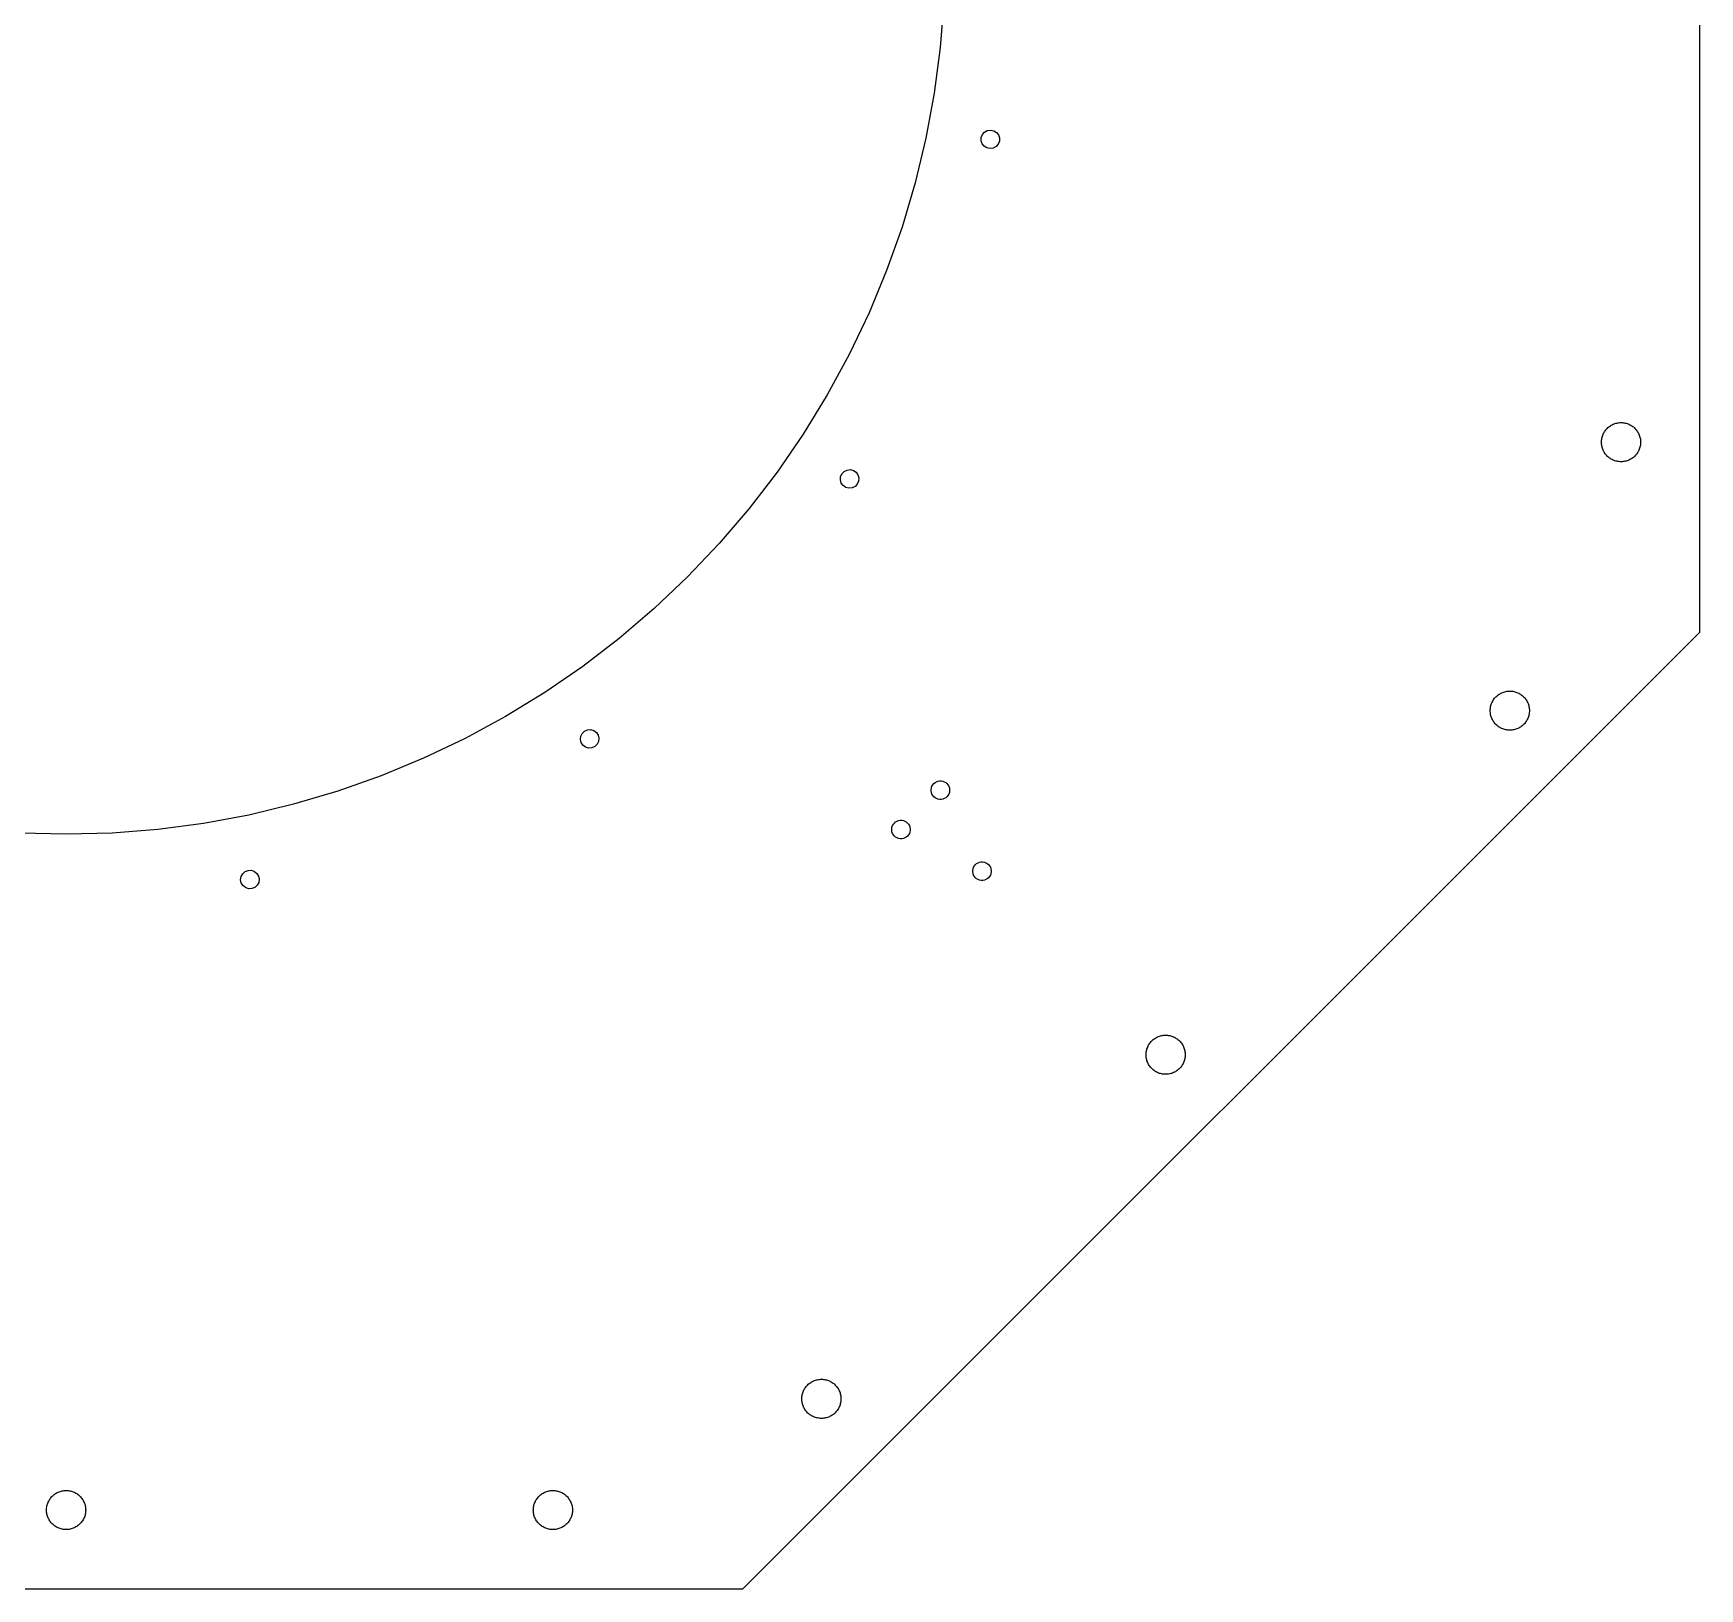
# Model space of a CAD drawing. Header units: metres. Extents: x 0 to 528, y -264 to 264.
# Drawn here: x 258.5 to 527.6, y -263.8 to -12.6 of the extents above; entities that cross this region are included whole.
import ezdxf

# ---------------------------------------------------------------- set-up
doc = ezdxf.new("R2010")
doc.units = ezdxf.units.M

msp = doc.modelspace()

# ---------------------------------------------------------------- linework, layer by layer
for p, q in [((527.585, -109.266), (527.585, 109.266)), ((405.529, -7.4281), (404.946, -14.8358)), ((404.946, -14.8358), (403.976, -22.2029)), ((403.976, -22.2029), (402.622, -29.5091)), ((402.622, -29.5091), (400.888, -36.7345)), ((411.552, -29.9143), (411.564, -29.3935)), ((411.564, -29.3935), (411.753, -28.908)), ((411.753, -28.908), (412.096, -28.5163)), ((412.096, -28.5163), (412.553, -28.2657)), ((412.553, -28.2657), (413.068, -28.1865)), ((413.068, -28.1865), (413.579, -28.2881)), ((413.579, -28.2881), (414.024, -28.5584)), ((414.024, -28.5584), (414.35, -28.9646)), ((414.35, -28.9646), (414.518, -29.4579)), ((414.518, -29.4579), (414.506, -29.9788)), ((411.72, -30.4076), (411.552, -29.9143)), ((412.046, -30.8139), (411.72, -30.4076)), ((412.491, -31.0842), (412.046, -30.8139)), ((413.002, -31.1858), (412.491, -31.0842)), ((413.517, -31.1065), (413.002, -31.1858)), ((413.974, -30.856), (413.517, -31.1065)), ((414.317, -30.4643), (413.974, -30.856)), ((414.506, -29.9788), (414.317, -30.4643)), ((400.888, -36.7345), (398.777, -43.8591)), ((398.777, -43.8591), (396.297, -50.8636)), ((396.297, -50.8636), (393.453, -57.7286)), ((393.453, -57.7286), (390.254, -64.4354)), ((390.254, -64.4354), (386.709, -70.9656)), ((386.709, -70.9656), (382.826, -77.3012)), ((382.826, -77.3012), (378.617, -83.425)), ((511.764, -78.1116), (511.794, -77.949)), ((511.794, -77.949), (511.833, -77.7881)), ((511.833, -77.7881), (511.88, -77.6295)), ((511.88, -77.6295), (511.935, -77.4735)), ((511.935, -77.4735), (511.999, -77.3207)), ((511.999, -77.3207), (512.07, -77.1714)), ((512.07, -77.1714), (512.149, -77.026)), ((512.149, -77.026), (512.235, -76.8849)), ((512.235, -76.8849), (512.329, -76.7486)), ((512.329, -76.7486), (512.43, -76.6173)), ((512.43, -76.6173), (512.537, -76.4915)), ((512.537, -76.4915), (512.651, -76.3715)), ((512.651, -76.3715), (512.771, -76.2576)), ((512.771, -76.2576), (512.897, -76.1502)), ((512.897, -76.1502), (513.028, -76.0495)), ((513.028, -76.0495), (513.164, -75.9558)), ((513.164, -75.9558), (513.305, -75.8693)), ((513.305, -75.8693), (513.451, -75.7904)), ((513.451, -75.7904), (513.6, -75.7192)), ((513.6, -75.7192), (513.753, -75.6559)), ((513.753, -75.6559), (513.909, -75.6006)), ((513.909, -75.6006), (514.067, -75.5536)), ((514.067, -75.5536), (514.228, -75.515)), ((514.228, -75.515), (514.391, -75.4849)), ((514.391, -75.4849), (514.555, -75.4633)), ((514.555, -75.4633), (514.72, -75.4503)), ((514.72, -75.4503), (514.885, -75.446)), ((514.885, -75.446), (515.051, -75.4503)), ((515.051, -75.4503), (515.216, -75.4633)), ((515.216, -75.4633), (515.38, -75.4849)), ((515.38, -75.4849), (515.542, -75.515)), ((515.542, -75.515), (515.703, -75.5536)), ((515.703, -75.5536), (515.862, -75.6006)), ((515.862, -75.6006), (516.018, -75.6559)), ((516.018, -75.6559), (516.171, -75.7192)), ((516.171, -75.7192), (516.32, -75.7904)), ((516.32, -75.7904), (516.465, -75.8693)), ((516.465, -75.8693), (516.606, -75.9558)), ((516.606, -75.9558), (516.743, -76.0495)), ((516.743, -76.0495), (516.874, -76.1502)), ((516.874, -76.1502), (517, -76.2576)), ((517, -76.2576), (517.12, -76.3715)), ((517.12, -76.3715), (517.234, -76.4915)), ((517.234, -76.4915), (517.341, -76.6173)), ((517.341, -76.6173), (517.442, -76.7486)), ((517.442, -76.7486), (517.536, -76.8849)), ((517.536, -76.8849), (517.622, -77.026)), ((517.622, -77.026), (517.701, -77.1714)), ((517.701, -77.1714), (517.772, -77.3207)), ((517.772, -77.3207), (517.835, -77.4735)), ((517.835, -77.4735), (517.891, -77.6295)), ((517.891, -77.6295), (517.938, -77.7881)), ((517.938, -77.7881), (517.976, -77.949)), ((517.976, -77.949), (518.006, -78.1116)), ((511.725, -78.606), (511.73, -78.4406)), ((511.73, -78.7714), (511.725, -78.606)), ((511.73, -78.4406), (511.743, -78.2757)), ((511.743, -78.9363), (511.73, -78.7714)), ((511.743, -78.2757), (511.764, -78.1116)), ((511.764, -79.1003), (511.743, -78.9363)), ((511.794, -79.263), (511.764, -79.1003)), ((511.833, -79.4238), (511.794, -79.263)), ((511.88, -79.5825), (511.833, -79.4238)), ((511.935, -79.7384), (511.88, -79.5825)), ((511.999, -79.8913), (511.935, -79.7384)), ((512.07, -80.0406), (511.999, -79.8913)), ((512.149, -80.186), (512.07, -80.0406)), ((512.235, -80.327), (512.149, -80.186)), ((512.329, -80.4634), (512.235, -80.327)), ((512.43, -80.5946), (512.329, -80.4634)), ((512.537, -80.7204), (512.43, -80.5946)), ((512.651, -80.8404), (512.537, -80.7204)), ((517.234, -80.7204), (517.12, -80.8404)), ((517.341, -80.5946), (517.234, -80.7204)), ((517.442, -80.4634), (517.341, -80.5946)), ((517.536, -80.327), (517.442, -80.4634)), ((517.622, -80.186), (517.536, -80.327)), ((517.701, -80.0406), (517.622, -80.186)), ((517.772, -79.8913), (517.701, -80.0406)), ((517.835, -79.7384), (517.772, -79.8913)), ((517.891, -79.5825), (517.835, -79.7384)), ((517.938, -79.4238), (517.891, -79.5825)), ((517.976, -79.263), (517.938, -79.4238)), ((518.006, -79.1003), (517.976, -79.263)), ((518.006, -78.1116), (518.028, -78.2757)), ((518.028, -78.9363), (518.006, -79.1003)), ((518.028, -78.2757), (518.041, -78.4406)), ((518.041, -78.7714), (518.028, -78.9363)), ((518.041, -78.4406), (518.045, -78.606)), ((518.045, -78.606), (518.041, -78.7714)), ((389.067, -83.7056), (389.427, -83.3293)), ((389.427, -83.3293), (389.894, -83.0989)), ((389.894, -83.0989), (390.412, -83.0422)), ((390.412, -83.0422), (390.918, -83.166)), ((390.918, -83.166), (391.351, -83.4554)), ((512.771, -80.9543), (512.651, -80.8404)), ((512.897, -81.0618), (512.771, -80.9543)), ((513.028, -81.1625), (512.897, -81.0618)), ((513.164, -81.2562), (513.028, -81.1625)), ((513.305, -81.3426), (513.164, -81.2562)), ((513.451, -81.4216), (513.305, -81.3426)), ((513.6, -81.4928), (513.451, -81.4216)), ((513.753, -81.5561), (513.6, -81.4928)), ((513.909, -81.6113), (513.753, -81.5561)), ((514.067, -81.6583), (513.909, -81.6113)), ((514.228, -81.6969), (514.067, -81.6583)), ((514.391, -81.7271), (514.228, -81.6969)), ((514.555, -81.7487), (514.391, -81.7271)), ((514.72, -81.7617), (514.555, -81.7487)), ((514.885, -81.766), (514.72, -81.7617)), ((515.051, -81.7617), (514.885, -81.766)), ((515.216, -81.7487), (515.051, -81.7617)), ((515.38, -81.7271), (515.216, -81.7487)), ((515.542, -81.6969), (515.38, -81.7271)), ((515.703, -81.6583), (515.542, -81.6969)), ((515.862, -81.6113), (515.703, -81.6583)), ((516.018, -81.5561), (515.862, -81.6113)), ((516.171, -81.4928), (516.018, -81.5561)), ((516.32, -81.4216), (516.171, -81.4928)), ((516.465, -81.3426), (516.32, -81.4216)), ((516.606, -81.2562), (516.465, -81.3426)), ((516.743, -81.1625), (516.606, -81.2562)), ((516.874, -81.0618), (516.743, -81.1625)), ((517, -80.9543), (516.874, -81.0618)), ((517.12, -80.8404), (517, -80.9543)), ((378.617, -83.425), (374.094, -89.3202)), ((388.823, -84.7023), (388.857, -84.1824)), ((388.969, -85.2024), (388.823, -84.7023)), ((388.857, -84.1824), (389.067, -83.7056)), ((389.277, -85.6225), (388.969, -85.2024)), ((389.71, -85.9119), (389.277, -85.6225)), ((390.216, -86.0358), (389.71, -85.9119)), ((390.734, -85.979), (390.216, -86.0358)), ((391.201, -85.7486), (390.734, -85.979)), ((391.561, -85.3723), (391.201, -85.7486)), ((391.351, -83.4554), (391.659, -83.8755)), ((391.771, -84.8955), (391.561, -85.3723)), ((391.659, -83.8755), (391.805, -84.3757)), ((391.805, -84.3757), (391.771, -84.8955)), ((374.094, -89.3202), (369.268, -94.9705)), ((369.268, -94.9705), (364.153, -100.36)), ((364.153, -100.36), (358.763, -105.475)), ((358.763, -105.475), (353.113, -110.301)), ((353.113, -110.301), (347.218, -114.825)), ((373.059, -263.793), (527.585, -109.266)), ((347.218, -114.825), (341.094, -119.033)), ((341.094, -119.033), (334.758, -122.916)), ((493.872, -121.149), (493.919, -120.99)), ((493.919, -120.99), (493.975, -120.834)), ((493.975, -120.834), (494.038, -120.681)), ((494.038, -120.681), (494.109, -120.532)), ((494.109, -120.532), (494.188, -120.386)), ((494.188, -120.386), (494.275, -120.245)), ((494.275, -120.245), (494.368, -120.109)), ((494.368, -120.109), (494.469, -119.978)), ((494.469, -119.978), (494.576, -119.852)), ((494.576, -119.852), (494.69, -119.732)), ((494.69, -119.732), (494.81, -119.618)), ((494.81, -119.618), (494.936, -119.511)), ((494.936, -119.511), (495.067, -119.41)), ((495.067, -119.41), (495.204, -119.316)), ((495.204, -119.316), (495.345, -119.23)), ((495.345, -119.23), (495.49, -119.151)), ((495.49, -119.151), (495.64, -119.08)), ((495.64, -119.08), (495.792, -119.016)), ((495.792, -119.016), (495.948, -118.961)), ((495.948, -118.961), (496.107, -118.914)), ((496.107, -118.914), (496.268, -118.876)), ((496.268, -118.876), (496.43, -118.845)), ((496.43, -118.845), (496.595, -118.824)), ((496.595, -118.824), (496.759, -118.811)), ((496.759, -118.811), (496.925, -118.806)), ((496.925, -118.806), (497.09, -118.811)), ((497.09, -118.811), (497.255, -118.824)), ((497.255, -118.824), (497.419, -118.845)), ((497.419, -118.845), (497.582, -118.876)), ((497.582, -118.876), (497.743, -118.914)), ((497.743, -118.914), (497.901, -118.961)), ((497.901, -118.961), (498.057, -119.016)), ((498.057, -119.016), (498.21, -119.08)), ((498.21, -119.08), (498.359, -119.151)), ((498.359, -119.151), (498.505, -119.23)), ((498.505, -119.23), (498.646, -119.316)), ((498.646, -119.316), (498.782, -119.41)), ((498.782, -119.41), (498.913, -119.511)), ((498.913, -119.511), (499.039, -119.618)), ((499.039, -119.618), (499.159, -119.732)), ((499.159, -119.732), (499.273, -119.852)), ((499.273, -119.852), (499.381, -119.978)), ((499.381, -119.978), (499.481, -120.109)), ((499.481, -120.109), (499.575, -120.245)), ((499.575, -120.245), (499.661, -120.386)), ((499.661, -120.386), (499.74, -120.532)), ((499.74, -120.532), (499.812, -120.681)), ((499.812, -120.681), (499.875, -120.834)), ((499.875, -120.834), (499.93, -120.99)), ((499.93, -120.99), (499.977, -121.149)), ((334.758, -122.916), (328.228, -126.462)), ((493.765, -121.966), (493.769, -121.801)), ((493.769, -122.132), (493.765, -121.966)), ((493.769, -121.801), (493.782, -121.636)), ((493.782, -122.297), (493.769, -122.132)), ((493.782, -121.636), (493.804, -121.472)), ((493.804, -122.461), (493.782, -122.297)), ((493.804, -121.472), (493.834, -121.309)), ((493.834, -122.623), (493.804, -122.461)), ((493.834, -121.309), (493.872, -121.149)), ((493.872, -122.784), (493.834, -122.623)), ((493.919, -122.943), (493.872, -122.784)), ((493.975, -123.099), (493.919, -122.943)), ((494.038, -123.252), (493.975, -123.099)), ((494.109, -123.401), (494.038, -123.252)), ((494.188, -123.546), (494.109, -123.401)), ((494.275, -123.688), (494.188, -123.546)), ((494.368, -123.824), (494.275, -123.688)), ((499.575, -123.688), (499.481, -123.824)), ((499.661, -123.546), (499.575, -123.688)), ((499.74, -123.401), (499.661, -123.546)), ((499.812, -123.252), (499.74, -123.401)), ((499.875, -123.099), (499.812, -123.252)), ((499.93, -122.943), (499.875, -123.099)), ((499.977, -122.784), (499.93, -122.943)), ((499.977, -121.149), (500.016, -121.309)), ((500.016, -122.623), (499.977, -122.784)), ((500.016, -121.309), (500.046, -121.472)), ((500.046, -122.461), (500.016, -122.623)), ((500.046, -121.472), (500.068, -121.636)), ((500.068, -122.297), (500.046, -122.461)), ((500.068, -121.636), (500.08, -121.801)), ((500.08, -122.132), (500.068, -122.297)), ((500.08, -121.801), (500.085, -121.966)), ((500.085, -121.966), (500.08, -122.132)), ((328.228, -126.462), (321.521, -129.661)), ((346.835, -126.62), (346.892, -126.102)), ((346.892, -126.102), (347.122, -125.635)), ((347.122, -125.635), (347.498, -125.274)), ((347.498, -125.274), (347.975, -125.064)), ((347.975, -125.064), (348.495, -125.03)), ((348.495, -125.03), (348.995, -125.176)), ((348.995, -125.176), (349.415, -125.484)), ((349.415, -125.484), (349.705, -125.917)), ((349.705, -125.917), (349.828, -126.423)), ((349.828, -126.423), (349.772, -126.941)), ((494.469, -123.955), (494.368, -123.824)), ((494.576, -124.081), (494.469, -123.955)), ((494.69, -124.201), (494.576, -124.081)), ((494.81, -124.315), (494.69, -124.201)), ((494.936, -124.422), (494.81, -124.315)), ((495.067, -124.523), (494.936, -124.422)), ((495.204, -124.617), (495.067, -124.523)), ((495.345, -124.703), (495.204, -124.617)), ((495.49, -124.782), (495.345, -124.703)), ((495.64, -124.853), (495.49, -124.782)), ((495.792, -124.917), (495.64, -124.853)), ((495.948, -124.972), (495.792, -124.917)), ((496.107, -125.019), (495.948, -124.972)), ((496.268, -125.057), (496.107, -125.019)), ((496.43, -125.088), (496.268, -125.057)), ((496.595, -125.109), (496.43, -125.088)), ((496.759, -125.122), (496.595, -125.109)), ((496.925, -125.126), (496.759, -125.122)), ((497.09, -125.122), (496.925, -125.126)), ((497.255, -125.109), (497.09, -125.122)), ((497.419, -125.088), (497.255, -125.109)), ((497.582, -125.057), (497.419, -125.088)), ((497.743, -125.019), (497.582, -125.057)), ((497.901, -124.972), (497.743, -125.019)), ((498.057, -124.917), (497.901, -124.972)), ((498.21, -124.853), (498.057, -124.917)), ((498.359, -124.782), (498.21, -124.853)), ((498.505, -124.703), (498.359, -124.782)), ((498.646, -124.617), (498.505, -124.703)), ((498.782, -124.523), (498.646, -124.617)), ((498.913, -124.422), (498.782, -124.523)), ((499.039, -124.315), (498.913, -124.422)), ((499.159, -124.201), (499.039, -124.315)), ((499.273, -124.081), (499.159, -124.201)), ((499.381, -123.955), (499.273, -124.081)), ((499.481, -123.824), (499.381, -123.955)), ((346.959, -127.126), (346.835, -126.62)), ((347.248, -127.559), (346.959, -127.126)), ((347.668, -127.867), (347.248, -127.559)), ((348.168, -128.013), (347.668, -127.867)), ((348.688, -127.979), (348.168, -128.013)), ((349.165, -127.769), (348.688, -127.979)), ((349.541, -127.408), (349.165, -127.769)), ((349.772, -126.941), (349.541, -127.408)), ((321.521, -129.661), (314.656, -132.504)), ((314.656, -132.504), (307.652, -134.985)), ((403.477, -134.684), (403.522, -134.426)), ((403.522, -134.426), (403.611, -134.18)), ((403.611, -134.18), (403.742, -133.954)), ((403.742, -133.954), (403.91, -133.754)), ((403.91, -133.754), (404.111, -133.586)), ((404.111, -133.586), (404.337, -133.455)), ((404.337, -133.455), (404.583, -133.365)), ((404.583, -133.365), (404.84, -133.32)), ((404.84, -133.32), (405.102, -133.32)), ((405.102, -133.32), (405.359, -133.365)), ((405.359, -133.365), (405.605, -133.455)), ((405.605, -133.455), (405.831, -133.586)), ((405.831, -133.586), (406.032, -133.754)), ((406.032, -133.754), (406.2, -133.954)), ((406.2, -133.954), (406.33, -134.18)), ((406.33, -134.18), (406.42, -134.426)), ((406.42, -134.426), (406.465, -134.684)), ((300.527, -137.095), (293.302, -138.83)), ((307.652, -134.985), (300.527, -137.095)), ((403.477, -134.945), (403.477, -134.684)), ((403.522, -135.202), (403.477, -134.945)), ((403.611, -135.448), (403.522, -135.202)), ((403.742, -135.675), (403.611, -135.448)), ((403.91, -135.875), (403.742, -135.675)), ((404.111, -136.043), (403.91, -135.875)), ((404.337, -136.174), (404.111, -136.043)), ((404.583, -136.263), (404.337, -136.174)), ((404.84, -136.309), (404.583, -136.263)), ((405.102, -136.309), (404.84, -136.309)), ((405.359, -136.263), (405.102, -136.309)), ((405.605, -136.174), (405.359, -136.263)), ((405.831, -136.043), (405.605, -136.174)), ((406.032, -135.875), (405.831, -136.043)), ((406.2, -135.675), (406.032, -135.875)), ((406.33, -135.448), (406.2, -135.675)), ((406.42, -135.202), (406.33, -135.448)), ((406.465, -134.945), (406.42, -135.202)), ((406.465, -134.684), (406.465, -134.945)), ((293.302, -138.83), (285.996, -140.184)), ((397.747, -139.949), (397.973, -139.819)), ((397.973, -139.819), (398.219, -139.729)), ((398.219, -139.729), (398.476, -139.684)), ((398.476, -139.684), (398.738, -139.684)), ((398.738, -139.684), (398.995, -139.729)), ((398.995, -139.729), (399.241, -139.819)), ((399.241, -139.819), (399.467, -139.949)), ((263.793, -141.931), (256.365, -141.737)), ((271.221, -141.737), (263.793, -141.931)), ((278.629, -141.154), (271.221, -141.737)), ((285.996, -140.184), (278.629, -141.154)), ((397.113, -141.047), (397.158, -140.79)), ((397.113, -141.309), (397.113, -141.047)), ((397.158, -141.566), (397.113, -141.309)), ((397.158, -140.79), (397.247, -140.544)), ((397.247, -141.812), (397.158, -141.566)), ((397.247, -140.544), (397.378, -140.318)), ((397.378, -142.039), (397.247, -141.812)), ((397.378, -140.318), (397.546, -140.118)), ((397.546, -142.239), (397.378, -142.039)), ((397.546, -140.118), (397.747, -139.949)), ((397.747, -142.407), (397.546, -142.239)), ((397.973, -142.538), (397.747, -142.407)), ((398.219, -142.627), (397.973, -142.538)), ((399.241, -142.538), (398.995, -142.627)), ((399.467, -142.407), (399.241, -142.538)), ((399.467, -139.949), (399.668, -140.118)), ((399.668, -142.239), (399.467, -142.407)), ((399.668, -140.118), (399.836, -140.318)), ((399.836, -142.039), (399.668, -142.239)), ((399.836, -140.318), (399.966, -140.544)), ((399.966, -141.812), (399.836, -142.039)), ((399.966, -140.544), (400.056, -140.79)), ((400.056, -141.566), (399.966, -141.812)), ((400.056, -140.79), (400.101, -141.047)), ((400.101, -141.309), (400.056, -141.566)), ((400.101, -141.047), (400.101, -141.309)), ((398.476, -142.673), (398.219, -142.627)), ((398.738, -142.673), (398.476, -142.673)), ((398.995, -142.627), (398.738, -142.673)), ((292.309, -148.303), (292.701, -147.96)), ((292.701, -147.96), (293.186, -147.771)), ((293.186, -147.771), (293.707, -147.76)), ((293.707, -147.76), (294.2, -147.927)), ((294.2, -147.927), (294.607, -148.253)), ((410.194, -147.765), (410.24, -147.507)), ((410.194, -148.026), (410.194, -147.765)), ((410.24, -147.507), (410.329, -147.262)), ((410.329, -147.262), (410.46, -147.035)), ((410.46, -147.035), (410.628, -146.835)), ((410.628, -146.835), (410.828, -146.667)), ((410.828, -146.667), (411.054, -146.536)), ((411.054, -146.536), (411.3, -146.447)), ((411.3, -146.447), (411.558, -146.401)), ((411.558, -146.401), (411.819, -146.401)), ((411.819, -146.401), (412.077, -146.447)), ((412.077, -146.447), (412.322, -146.536)), ((412.322, -146.536), (412.549, -146.667)), ((412.549, -146.667), (412.749, -146.835)), ((412.749, -146.835), (412.917, -147.035)), ((412.917, -147.035), (413.048, -147.262)), ((413.048, -147.262), (413.137, -147.507)), ((413.137, -147.507), (413.183, -147.765)), ((413.183, -147.765), (413.183, -148.026)), ((291.979, -149.275), (292.058, -148.76)), ((292.081, -149.786), (291.979, -149.275)), ((292.058, -148.76), (292.309, -148.303)), ((292.351, -150.231), (292.081, -149.786)), ((292.757, -150.557), (292.351, -150.231)), ((293.251, -150.725), (292.757, -150.557)), ((294.257, -150.525), (293.771, -150.713)), ((294.649, -150.181), (294.257, -150.525)), ((294.607, -148.253), (294.877, -148.699)), ((294.899, -149.724), (294.649, -150.181)), ((294.877, -148.699), (294.978, -149.21)), ((294.978, -149.21), (294.899, -149.724)), ((410.24, -148.284), (410.194, -148.026)), ((410.329, -148.53), (410.24, -148.284)), ((410.46, -148.756), (410.329, -148.53)), ((410.628, -148.956), (410.46, -148.756)), ((410.828, -149.124), (410.628, -148.956)), ((411.054, -149.255), (410.828, -149.124)), ((411.3, -149.345), (411.054, -149.255)), ((411.558, -149.39), (411.3, -149.345)), ((411.819, -149.39), (411.558, -149.39)), ((412.077, -149.345), (411.819, -149.39)), ((412.322, -149.255), (412.077, -149.345)), ((412.549, -149.124), (412.322, -149.255)), ((412.749, -148.956), (412.549, -149.124)), ((412.917, -148.756), (412.749, -148.956)), ((413.048, -148.53), (412.917, -148.756)), ((413.137, -148.284), (413.048, -148.53)), ((413.183, -148.026), (413.137, -148.284)), ((293.771, -150.713), (293.251, -150.725)), ((439.485, -174.993), (439.621, -174.899)), ((439.621, -174.899), (439.762, -174.813)), ((439.762, -174.813), (439.907, -174.734)), ((439.907, -174.734), (440.057, -174.663)), ((440.057, -174.663), (440.21, -174.599)), ((440.21, -174.599), (440.365, -174.544)), ((440.365, -174.544), (440.524, -174.497)), ((440.524, -174.497), (440.685, -174.458)), ((440.685, -174.458), (440.848, -174.428)), ((440.848, -174.428), (441.012, -174.407)), ((441.012, -174.407), (441.177, -174.394)), ((441.177, -174.394), (441.342, -174.389)), ((441.342, -174.389), (441.507, -174.394)), ((441.507, -174.394), (441.672, -174.407)), ((441.672, -174.407), (441.836, -174.428)), ((441.836, -174.428), (441.999, -174.458)), ((441.999, -174.458), (442.16, -174.497)), ((442.16, -174.497), (442.318, -174.544)), ((442.318, -174.544), (442.474, -174.599)), ((442.474, -174.599), (442.627, -174.663)), ((442.627, -174.663), (442.777, -174.734)), ((442.777, -174.734), (442.922, -174.813)), ((442.922, -174.813), (443.063, -174.899)), ((443.063, -174.899), (443.199, -174.993)), ((438.182, -177.549), (438.186, -177.384)), ((438.186, -177.715), (438.182, -177.549)), ((438.186, -177.384), (438.199, -177.219)), ((438.199, -177.219), (438.221, -177.055)), ((438.221, -177.055), (438.251, -176.892)), ((438.251, -176.892), (438.29, -176.731)), ((438.29, -176.731), (438.337, -176.573)), ((438.337, -176.573), (438.392, -176.417)), ((438.392, -176.417), (438.455, -176.264)), ((438.455, -176.264), (438.526, -176.115)), ((438.526, -176.115), (438.605, -175.969)), ((438.605, -175.969), (438.692, -175.828)), ((438.692, -175.828), (438.785, -175.692)), ((438.785, -175.692), (438.886, -175.561)), ((438.886, -175.561), (438.994, -175.435)), ((438.994, -175.435), (439.108, -175.315)), ((439.108, -175.315), (439.228, -175.201)), ((439.228, -175.201), (439.353, -175.094)), ((439.353, -175.094), (439.485, -174.993)), ((443.199, -174.993), (443.331, -175.094)), ((443.331, -175.094), (443.456, -175.201)), ((443.456, -175.201), (443.576, -175.315)), ((443.576, -175.315), (443.69, -175.435)), ((443.69, -175.435), (443.798, -175.561)), ((443.798, -175.561), (443.898, -175.692)), ((443.898, -175.692), (443.992, -175.828)), ((443.992, -175.828), (444.079, -175.969)), ((444.079, -175.969), (444.158, -176.115)), ((444.158, -176.115), (444.229, -176.264)), ((444.229, -176.264), (444.292, -176.417)), ((444.292, -176.417), (444.347, -176.573)), ((444.347, -176.573), (444.394, -176.731)), ((444.394, -176.731), (444.433, -176.892)), ((444.433, -176.892), (444.463, -177.055)), ((444.463, -177.055), (444.485, -177.219)), ((444.485, -177.219), (444.498, -177.384)), ((444.498, -177.384), (444.502, -177.549)), ((444.502, -177.549), (444.498, -177.715)), ((438.199, -177.88), (438.186, -177.715)), ((438.221, -178.044), (438.199, -177.88)), ((438.251, -178.206), (438.221, -178.044)), ((438.29, -178.367), (438.251, -178.206)), ((438.337, -178.526), (438.29, -178.367)), ((438.392, -178.682), (438.337, -178.526)), ((438.455, -178.835), (438.392, -178.682)), ((438.526, -178.984), (438.455, -178.835)), ((438.605, -179.129), (438.526, -178.984)), ((438.692, -179.27), (438.605, -179.129)), ((438.785, -179.407), (438.692, -179.27)), ((438.886, -179.538), (438.785, -179.407)), ((438.994, -179.664), (438.886, -179.538)), ((439.108, -179.784), (438.994, -179.664)), ((439.228, -179.898), (439.108, -179.784)), ((439.353, -180.005), (439.228, -179.898)), ((439.485, -180.106), (439.353, -180.005)), ((439.621, -180.2), (439.485, -180.106)), ((439.762, -180.286), (439.621, -180.2)), ((439.907, -180.365), (439.762, -180.286)), ((442.922, -180.286), (442.777, -180.365)), ((443.063, -180.2), (442.922, -180.286)), ((443.199, -180.106), (443.063, -180.2)), ((443.331, -180.005), (443.199, -180.106)), ((443.456, -179.898), (443.331, -180.005)), ((443.576, -179.784), (443.456, -179.898)), ((443.69, -179.664), (443.576, -179.784)), ((443.798, -179.538), (443.69, -179.664)), ((443.898, -179.407), (443.798, -179.538)), ((443.992, -179.27), (443.898, -179.407)), ((444.079, -179.129), (443.992, -179.27)), ((444.158, -178.984), (444.079, -179.129)), ((444.229, -178.835), (444.158, -178.984)), ((444.292, -178.682), (444.229, -178.835)), ((444.347, -178.526), (444.292, -178.682)), ((444.394, -178.367), (444.347, -178.526)), ((444.433, -178.206), (444.394, -178.367)), ((444.463, -178.044), (444.433, -178.206)), ((444.485, -177.88), (444.463, -178.044)), ((444.498, -177.715), (444.485, -177.88)), ((440.057, -180.436), (439.907, -180.365)), ((440.21, -180.499), (440.057, -180.436)), ((440.365, -180.555), (440.21, -180.499)), ((440.524, -180.602), (440.365, -180.555)), ((440.685, -180.64), (440.524, -180.602)), ((440.848, -180.67), (440.685, -180.64)), ((441.012, -180.692), (440.848, -180.67)), ((441.177, -180.705), (441.012, -180.692)), ((441.342, -180.709), (441.177, -180.705)), ((441.507, -180.705), (441.342, -180.709)), ((441.672, -180.692), (441.507, -180.705)), ((441.836, -180.67), (441.672, -180.692)), ((441.999, -180.64), (441.836, -180.67)), ((442.16, -180.602), (441.999, -180.64)), ((442.318, -180.555), (442.16, -180.602)), ((442.474, -180.499), (442.318, -180.555)), ((442.627, -180.436), (442.474, -180.499)), ((442.777, -180.365), (442.627, -180.436)), ((383.023, -231.552), (383.109, -231.411)), ((383.109, -231.411), (383.203, -231.275)), ((383.203, -231.275), (383.303, -231.143)), ((383.303, -231.143), (383.411, -231.018)), ((383.411, -231.018), (383.525, -230.898)), ((383.525, -230.898), (383.645, -230.784)), ((383.645, -230.784), (383.771, -230.676)), ((383.771, -230.676), (383.902, -230.576)), ((383.902, -230.576), (384.038, -230.482)), ((384.038, -230.482), (384.179, -230.396)), ((384.179, -230.396), (384.325, -230.317)), ((384.325, -230.317), (384.474, -230.245)), ((384.474, -230.245), (384.627, -230.182)), ((384.627, -230.182), (384.783, -230.127)), ((384.783, -230.127), (384.941, -230.08)), ((384.941, -230.08), (385.102, -230.041)), ((385.102, -230.041), (385.265, -230.011)), ((385.265, -230.011), (385.429, -229.989)), ((385.429, -229.989), (385.594, -229.976)), ((385.594, -229.976), (385.759, -229.972)), ((385.759, -229.972), (385.925, -229.976)), ((385.925, -229.976), (386.089, -229.989)), ((386.089, -229.989), (386.253, -230.011)), ((386.253, -230.011), (386.416, -230.041)), ((386.416, -230.041), (386.577, -230.08)), ((386.577, -230.08), (386.736, -230.127)), ((386.736, -230.127), (386.892, -230.182)), ((386.892, -230.182), (387.044, -230.245)), ((387.044, -230.245), (387.194, -230.317)), ((387.194, -230.317), (387.339, -230.396)), ((387.339, -230.396), (387.48, -230.482)), ((387.48, -230.482), (387.617, -230.576)), ((387.617, -230.576), (387.748, -230.676)), ((387.748, -230.676), (387.874, -230.784)), ((387.874, -230.784), (387.994, -230.898)), ((387.994, -230.898), (388.107, -231.018)), ((388.107, -231.018), (388.215, -231.143)), ((388.215, -231.143), (388.316, -231.275)), ((388.316, -231.275), (388.409, -231.411)), ((388.409, -231.411), (388.496, -231.552)), ((382.599, -233.132), (382.603, -232.967)), ((382.603, -233.298), (382.599, -233.132)), ((382.603, -232.967), (382.616, -232.802)), ((382.616, -233.462), (382.603, -233.298)), ((382.616, -232.802), (382.638, -232.638)), ((382.638, -233.626), (382.616, -233.462)), ((382.638, -232.638), (382.668, -232.475)), ((382.668, -233.789), (382.638, -233.626)), ((382.668, -232.475), (382.707, -232.314)), ((382.707, -233.95), (382.668, -233.789)), ((382.707, -232.314), (382.754, -232.156)), ((382.754, -234.109), (382.707, -233.95)), ((382.754, -232.156), (382.809, -232)), ((382.809, -232), (382.872, -231.847)), ((382.872, -231.847), (382.944, -231.698)), ((382.944, -231.698), (383.023, -231.552)), ((388.496, -231.552), (388.575, -231.698)), ((388.575, -231.698), (388.646, -231.847)), ((388.646, -231.847), (388.709, -232)), ((388.709, -232), (388.764, -232.156)), ((388.764, -232.156), (388.811, -232.314)), ((388.811, -233.95), (388.764, -234.109)), ((388.811, -232.314), (388.85, -232.475)), ((388.85, -233.789), (388.811, -233.95)), ((388.85, -232.475), (388.88, -232.638)), ((388.88, -233.626), (388.85, -233.789)), ((388.88, -232.638), (388.902, -232.802)), ((388.902, -233.462), (388.88, -233.626)), ((388.902, -232.802), (388.915, -232.967)), ((388.915, -233.298), (388.902, -233.462)), ((388.915, -232.967), (388.919, -233.132)), ((388.919, -233.132), (388.915, -233.298)), ((382.809, -234.265), (382.754, -234.109)), ((382.872, -234.417), (382.809, -234.265)), ((382.944, -234.567), (382.872, -234.417)), ((383.023, -234.712), (382.944, -234.567)), ((383.109, -234.853), (383.023, -234.712)), ((383.203, -234.99), (383.109, -234.853)), ((383.303, -235.121), (383.203, -234.99)), ((383.411, -235.247), (383.303, -235.121)), ((383.525, -235.367), (383.411, -235.247)), ((383.645, -235.48), (383.525, -235.367)), ((383.771, -235.588), (383.645, -235.48)), ((383.902, -235.689), (383.771, -235.588)), ((384.038, -235.782), (383.902, -235.689)), ((384.179, -235.869), (384.038, -235.782)), ((384.325, -235.948), (384.179, -235.869)), ((384.474, -236.019), (384.325, -235.948)), ((384.627, -236.082), (384.474, -236.019)), ((384.783, -236.137), (384.627, -236.082)), ((384.941, -236.184), (384.783, -236.137)), ((385.102, -236.223), (384.941, -236.184)), ((385.265, -236.253), (385.102, -236.223)), ((385.429, -236.275), (385.265, -236.253)), ((385.594, -236.288), (385.429, -236.275)), ((385.759, -236.292), (385.594, -236.288)), ((385.925, -236.288), (385.759, -236.292)), ((386.089, -236.275), (385.925, -236.288)), ((386.253, -236.253), (386.089, -236.275)), ((386.416, -236.223), (386.253, -236.253)), ((386.577, -236.184), (386.416, -236.223)), ((386.736, -236.137), (386.577, -236.184)), ((386.892, -236.082), (386.736, -236.137)), ((387.044, -236.019), (386.892, -236.082)), ((387.194, -235.948), (387.044, -236.019)), ((387.339, -235.869), (387.194, -235.948)), ((387.48, -235.782), (387.339, -235.869)), ((387.617, -235.689), (387.48, -235.782)), ((387.748, -235.588), (387.617, -235.689)), ((387.874, -235.48), (387.748, -235.588)), ((387.994, -235.367), (387.874, -235.48)), ((388.107, -235.247), (387.994, -235.367)), ((388.215, -235.121), (388.107, -235.247)), ((388.316, -234.99), (388.215, -235.121)), ((388.409, -234.853), (388.316, -234.99)), ((388.496, -234.712), (388.409, -234.853)), ((388.575, -234.567), (388.496, -234.712)), ((388.646, -234.417), (388.575, -234.567)), ((388.709, -234.265), (388.646, -234.417)), ((388.764, -234.109), (388.709, -234.265)), ((260.74, -250.275), (260.787, -250.116)), ((260.787, -250.116), (260.843, -249.96)), ((260.843, -249.96), (260.906, -249.807)), ((260.906, -249.807), (260.977, -249.658)), ((260.977, -249.658), (261.056, -249.513)), ((261.056, -249.513), (261.142, -249.372)), ((261.142, -249.372), (261.236, -249.235)), ((261.236, -249.235), (261.337, -249.104)), ((261.337, -249.104), (261.444, -248.978)), ((261.444, -248.978), (261.558, -248.858)), ((261.558, -248.858), (261.678, -248.744)), ((261.678, -248.744), (261.804, -248.637)), ((261.804, -248.637), (261.935, -248.536)), ((261.935, -248.536), (262.072, -248.442)), ((262.072, -248.442), (262.213, -248.356)), ((262.213, -248.356), (262.358, -248.277)), ((262.358, -248.277), (262.507, -248.206)), ((262.507, -248.206), (262.66, -248.143)), ((262.66, -248.143), (262.816, -248.087)), ((262.816, -248.087), (262.975, -248.04)), ((262.975, -248.04), (263.136, -248.002)), ((263.136, -248.002), (263.298, -247.972)), ((263.298, -247.972), (263.462, -247.95)), ((263.462, -247.95), (263.627, -247.937)), ((263.627, -247.937), (263.793, -247.933)), ((263.793, -247.933), (263.958, -247.937)), ((263.958, -247.937), (264.123, -247.95)), ((264.123, -247.95), (264.287, -247.972)), ((264.287, -247.972), (264.45, -248.002)), ((264.45, -248.002), (264.611, -248.04)), ((264.611, -248.04), (264.769, -248.087)), ((264.769, -248.087), (264.925, -248.143)), ((264.925, -248.143), (265.078, -248.206)), ((265.078, -248.206), (265.227, -248.277)), ((265.227, -248.277), (265.373, -248.356)), ((265.373, -248.356), (265.514, -248.442)), ((265.514, -248.442), (265.65, -248.536)), ((265.65, -248.536), (265.781, -248.637)), ((265.781, -248.637), (265.907, -248.744)), ((265.907, -248.744), (266.027, -248.858)), ((266.027, -248.858), (266.141, -248.978)), ((266.141, -248.978), (266.248, -249.104)), ((266.248, -249.104), (266.349, -249.235)), ((266.349, -249.235), (266.443, -249.372)), ((266.443, -249.372), (266.529, -249.513)), ((266.529, -249.513), (266.608, -249.658)), ((266.608, -249.658), (266.679, -249.807)), ((266.679, -249.807), (266.743, -249.96)), ((266.743, -249.96), (266.798, -250.116)), ((266.798, -250.116), (266.845, -250.275)), ((339.346, -250.275), (339.393, -250.116)), ((339.393, -250.116), (339.449, -249.96)), ((339.449, -249.96), (339.512, -249.807)), ((339.512, -249.807), (339.583, -249.658)), ((339.583, -249.658), (339.662, -249.513)), ((339.662, -249.513), (339.748, -249.372)), ((339.748, -249.372), (339.842, -249.235)), ((339.842, -249.235), (339.943, -249.104)), ((339.943, -249.104), (340.05, -248.978)), ((340.05, -248.978), (340.164, -248.858)), ((340.164, -248.858), (340.284, -248.744)), ((340.284, -248.744), (340.41, -248.637)), ((340.41, -248.637), (340.541, -248.536)), ((340.541, -248.536), (340.678, -248.442)), ((340.678, -248.442), (340.819, -248.356)), ((340.819, -248.356), (340.964, -248.277)), ((340.964, -248.277), (341.113, -248.206)), ((341.113, -248.206), (341.266, -248.143)), ((341.266, -248.143), (341.422, -248.087)), ((341.422, -248.087), (341.581, -248.04)), ((341.581, -248.04), (341.742, -248.002)), ((341.742, -248.002), (341.904, -247.972)), ((341.904, -247.972), (342.068, -247.95)), ((342.068, -247.95), (342.233, -247.937)), ((342.233, -247.937), (342.399, -247.933)), ((342.399, -247.933), (342.564, -247.937)), ((342.564, -247.937), (342.729, -247.95)), ((342.729, -247.95), (342.893, -247.972)), ((342.893, -247.972), (343.056, -248.002)), ((343.056, -248.002), (343.217, -248.04)), ((343.217, -248.04), (343.375, -248.087)), ((343.375, -248.087), (343.531, -248.143)), ((343.531, -248.143), (343.684, -248.206)), ((343.684, -248.206), (343.833, -248.277)), ((343.833, -248.277), (343.979, -248.356)), ((343.979, -248.356), (344.12, -248.442)), ((344.12, -248.442), (344.256, -248.536)), ((344.256, -248.536), (344.387, -248.637)), ((344.387, -248.637), (344.513, -248.744)), ((344.513, -248.744), (344.633, -248.858)), ((344.633, -248.858), (344.747, -248.978)), ((344.747, -248.978), (344.854, -249.104)), ((344.854, -249.104), (344.955, -249.235)), ((344.955, -249.235), (345.049, -249.372)), ((345.049, -249.372), (345.135, -249.513)), ((345.135, -249.513), (345.214, -249.658)), ((345.214, -249.658), (345.285, -249.807)), ((345.285, -249.807), (345.349, -249.96)), ((345.349, -249.96), (345.404, -250.116)), ((345.404, -250.116), (345.451, -250.275)), ((260.633, -251.093), (260.637, -250.927)), ((260.637, -251.258), (260.633, -251.093)), ((260.637, -250.927), (260.65, -250.762)), ((260.65, -251.423), (260.637, -251.258)), ((260.65, -250.762), (260.672, -250.598)), ((260.672, -251.587), (260.65, -251.423)), ((260.672, -250.598), (260.702, -250.436)), ((260.702, -251.75), (260.672, -251.587)), ((260.702, -250.436), (260.74, -250.275)), ((260.74, -251.911), (260.702, -251.75)), ((260.787, -252.069), (260.74, -251.911)), ((260.843, -252.225), (260.787, -252.069)), ((260.906, -252.378), (260.843, -252.225)), ((260.977, -252.527), (260.906, -252.378)), ((261.056, -252.673), (260.977, -252.527)), ((261.142, -252.814), (261.056, -252.673)), ((261.236, -252.95), (261.142, -252.814)), ((266.443, -252.814), (266.349, -252.95)), ((266.529, -252.673), (266.443, -252.814)), ((266.608, -252.527), (266.529, -252.673)), ((266.679, -252.378), (266.608, -252.527)), ((266.743, -252.225), (266.679, -252.378)), ((266.798, -252.069), (266.743, -252.225)), ((266.845, -251.911), (266.798, -252.069)), ((266.845, -250.275), (266.884, -250.436)), ((266.884, -251.75), (266.845, -251.911)), ((266.884, -250.436), (266.914, -250.598)), ((266.914, -251.587), (266.884, -251.75)), ((266.914, -250.598), (266.935, -250.762)), ((266.935, -251.423), (266.914, -251.587)), ((266.935, -250.762), (266.948, -250.927)), ((266.948, -251.258), (266.935, -251.423)), ((266.948, -250.927), (266.953, -251.093)), ((266.953, -251.093), (266.948, -251.258)), ((339.239, -251.093), (339.243, -250.927)), ((339.243, -251.258), (339.239, -251.093)), ((339.243, -250.927), (339.256, -250.762)), ((339.256, -251.423), (339.243, -251.258)), ((339.256, -250.762), (339.278, -250.598)), ((339.278, -251.587), (339.256, -251.423)), ((339.278, -250.598), (339.308, -250.436)), ((339.308, -251.75), (339.278, -251.587)), ((339.308, -250.436), (339.346, -250.275)), ((339.346, -251.911), (339.308, -251.75)), ((339.393, -252.069), (339.346, -251.911)), ((339.449, -252.225), (339.393, -252.069)), ((339.512, -252.378), (339.449, -252.225)), ((339.583, -252.527), (339.512, -252.378)), ((339.662, -252.673), (339.583, -252.527)), ((339.748, -252.814), (339.662, -252.673)), ((339.842, -252.95), (339.748, -252.814)), ((345.049, -252.814), (344.955, -252.95)), ((345.135, -252.673), (345.049, -252.814)), ((345.214, -252.527), (345.135, -252.673)), ((345.285, -252.378), (345.214, -252.527)), ((345.349, -252.225), (345.285, -252.378)), ((345.404, -252.069), (345.349, -252.225)), ((345.451, -251.911), (345.404, -252.069)), ((345.451, -250.275), (345.49, -250.436)), ((345.49, -251.75), (345.451, -251.911)), ((345.49, -250.436), (345.52, -250.598)), ((345.52, -251.587), (345.49, -251.75)), ((345.52, -250.598), (345.541, -250.762)), ((345.541, -251.423), (345.52, -251.587)), ((345.541, -250.762), (345.554, -250.927)), ((345.554, -251.258), (345.541, -251.423)), ((345.554, -250.927), (345.559, -251.093)), ((345.559, -251.093), (345.554, -251.258)), ((261.337, -253.081), (261.236, -252.95)), ((261.444, -253.207), (261.337, -253.081)), ((261.558, -253.327), (261.444, -253.207)), ((261.678, -253.441), (261.558, -253.327)), ((261.804, -253.548), (261.678, -253.441)), ((261.935, -253.649), (261.804, -253.548)), ((262.072, -253.743), (261.935, -253.649)), ((262.213, -253.829), (262.072, -253.743)), ((262.358, -253.908), (262.213, -253.829)), ((262.507, -253.979), (262.358, -253.908)), ((262.66, -254.043), (262.507, -253.979)), ((262.816, -254.098), (262.66, -254.043)), ((262.975, -254.145), (262.816, -254.098)), ((263.136, -254.184), (262.975, -254.145)), ((263.298, -254.214), (263.136, -254.184)), ((263.462, -254.235), (263.298, -254.214)), ((263.627, -254.248), (263.462, -254.235)), ((263.793, -254.253), (263.627, -254.248)), ((263.958, -254.248), (263.793, -254.253)), ((264.123, -254.235), (263.958, -254.248)), ((264.287, -254.214), (264.123, -254.235)), ((264.45, -254.184), (264.287, -254.214)), ((264.611, -254.145), (264.45, -254.184)), ((264.769, -254.098), (264.611, -254.145)), ((264.925, -254.043), (264.769, -254.098)), ((265.078, -253.979), (264.925, -254.043)), ((265.227, -253.908), (265.078, -253.979)), ((265.373, -253.829), (265.227, -253.908)), ((265.514, -253.743), (265.373, -253.829)), ((265.65, -253.649), (265.514, -253.743)), ((265.781, -253.548), (265.65, -253.649)), ((265.907, -253.441), (265.781, -253.548)), ((266.027, -253.327), (265.907, -253.441)), ((266.141, -253.207), (266.027, -253.327)), ((266.248, -253.081), (266.141, -253.207)), ((266.349, -252.95), (266.248, -253.081)), ((339.943, -253.081), (339.842, -252.95)), ((340.05, -253.207), (339.943, -253.081)), ((340.164, -253.327), (340.05, -253.207)), ((340.284, -253.441), (340.164, -253.327)), ((340.41, -253.548), (340.284, -253.441)), ((340.541, -253.649), (340.41, -253.548)), ((340.678, -253.743), (340.541, -253.649)), ((340.819, -253.829), (340.678, -253.743)), ((340.964, -253.908), (340.819, -253.829)), ((341.113, -253.979), (340.964, -253.908)), ((341.266, -254.043), (341.113, -253.979)), ((341.422, -254.098), (341.266, -254.043)), ((341.581, -254.145), (341.422, -254.098)), ((341.742, -254.184), (341.581, -254.145)), ((341.904, -254.214), (341.742, -254.184)), ((342.068, -254.235), (341.904, -254.214)), ((342.233, -254.248), (342.068, -254.235)), ((342.399, -254.253), (342.233, -254.248)), ((342.564, -254.248), (342.399, -254.253)), ((342.729, -254.235), (342.564, -254.248)), ((342.893, -254.214), (342.729, -254.235)), ((343.056, -254.184), (342.893, -254.214)), ((343.217, -254.145), (343.056, -254.184)), ((343.375, -254.098), (343.217, -254.145)), ((343.531, -254.043), (343.375, -254.098)), ((343.684, -253.979), (343.531, -254.043)), ((343.833, -253.908), (343.684, -253.979)), ((343.979, -253.829), (343.833, -253.908)), ((344.12, -253.743), (343.979, -253.829)), ((344.256, -253.649), (344.12, -253.743)), ((344.387, -253.548), (344.256, -253.649)), ((344.513, -253.441), (344.387, -253.548)), ((344.633, -253.327), (344.513, -253.441)), ((344.747, -253.207), (344.633, -253.327)), ((344.854, -253.081), (344.747, -253.207)), ((344.955, -252.95), (344.854, -253.081)), ((154.526, -263.793), (373.059, -263.793))]:
    msp.add_line(p, q)

doc.saveas('drawing.dxf')
